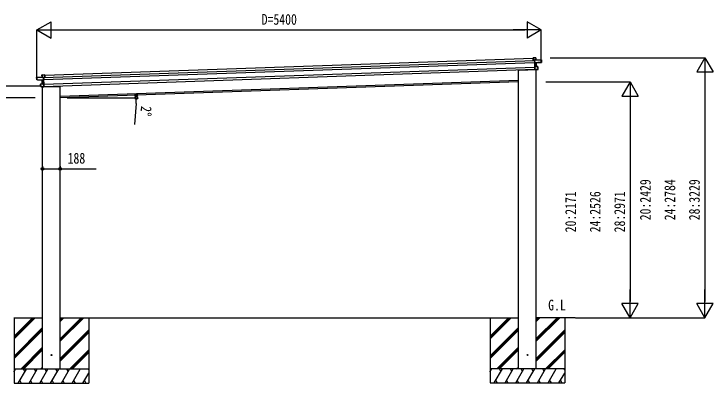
# Model space of a CAD drawing. Units: millimetres, scale not verified. Extents: x -14718 to 14718, y -10395 to 10395.
# Drawn here: x -10285 to -2801, y -5538 to -1583 of the extents above; entities that cross this region are included whole.
import ezdxf
from ezdxf.enums import TextEntityAlignment as Align

# ---------------------------------------------------------------- set-up
doc = ezdxf.new("R2010")
doc.units = ezdxf.units.MM
doc.header["$LTSCALE"] = 50
for name, color, linetype in [('0-2_USER1', 3, 'Continuous'), ('0-4_YKK_13', 4, 'Continuous'), ('0-5_YKK_A1', 4, 'Continuous'), ('0-6_YKK_D', 6, 'Continuous')]:
    doc.layers.add(name, color=color, linetype=linetype)
doc.styles.add('ＭＳ ゴシック', font='')
doc.styles.get('ＭＳ ゴシック').set_extended_font_data('MS Gothic')

msp = doc.modelspace()

# ---------------------------------------------------------------- linework, layer by layer
at = {"layer": '0-4_YKK_13'}
for p, q in [((-4726.98, -2053.94), (-4726.19, -2053.08)), ((-4726.98, -2053.94), (-4726.09, -2079.42)), ((-4726.09, -2079.42), (-4725.15, -2079.39)), ((-4725.15, -2079.39), (-4726.06, -2053.41)), ((-4697.54, -2051.91), (-4726.02, -2052.91)), ((-4711.6, -2078.92), (-4725.15, -2079.39)), ((-4711.23, -2076.2), (-4711.68, -2076.68)), ((-4711.68, -2076.68), (-4711.66, -2077.42)), ((-4711.66, -2077.42), (-4710.86, -2076.56)), ((-4711.66, -2077.42), (-4710.7, -2104.79)), ((-4709.73, -2105.66), (-4710.73, -2076.89)), ((-4638.74, -2073.87), (-4710.48, -2076.38)), ((-4697.49, -2052.41), (-4697.02, -2052.39)), ((-4696.22, -2075.38), (-4697.02, -2052.39)), ((-4696.69, -2075.4), (-4696.22, -2075.38)), ((-4638.22, -2074.35), (-4638.69, -2074.37)), ((-4637.45, -2096.34), (-4638.22, -2074.35)), ((-4709.73, -2105.66), (-4710.7, -2104.79)), ((-4710.7, -2104.79), (-4710.61, -2107.4)), ((-4709.64, -2108.26), (-4710.61, -2107.4)), ((-4710.61, -2107.4), (-4709.21, -2147.33)), ((-4709.64, -2108.24), (-4709.73, -2105.66)), ((-4695.09, -2106.88), (-4709.64, -2108.24)), ((-4709.64, -2108.26), (-4709.17, -2108.7)), ((-4708.32, -2145.85), (-4709.64, -2108.26)), ((-4708.44, -2146.5), (-4709.21, -2147.33)), ((-4709.21, -2147.33), (-4708.13, -2178.41)), ((-4709.17, -2108.7), (-4695.07, -2107.38)), ((-4693.71, -2146.24), (-4708.32, -2145.85)), ((-4708.17, -2146.21), (-4708.31, -2146.35)), ((-4676.17, -2147.19), (-4708.31, -2146.35)), ((-4707.17, -2178.82), (-4708.29, -2146.85)), ((-4695.07, -2107.38), (-4693.71, -2146.24)), ((-4693.24, -2146.28), (-4694.6, -2107.33)), ((-4694.27, -2106.83), (-4637.74, -2101.38)), ((-4676.15, -2147.69), (-4675.68, -2147.68)), ((-4674.79, -2173.19), (-4675.68, -2147.68)), ((-4637.92, -2096.36), (-4645.45, -2096.62)), ((-4645.34, -2099.64), (-4645.45, -2096.62)), ((-4637.92, -2096.36), (-4637.45, -2096.34)), ((-4637.82, -2099.28), (-4637.74, -2101.38)), ((-4637.37, -2098.77), (-4637.45, -2096.34)), ((-4637.29, -2100.87), (-4637.37, -2098.77)), ((-9985.09, -2237.04), (-9985.56, -2237.06)), ((-9984.76, -2260.05), (-9985.56, -2237.06)), ((-9985.08, -2236.54), (-9956.6, -2235.55)), ((-9955.61, -2262.03), (-9956.52, -2236.05)), ((-9955.56, -2236.51), (-9956.42, -2235.72)), ((-9955.56, -2236.51), (-9954.67, -2262)), ((-4882.76, -2181.66), (-4882.32, -2183.28)), ((-4692.27, -2180.52), (-4877.33, -2186.94)), ((-4707.3, -2179.18), (-4708.13, -2178.41)), ((-4682.68, -2176.46), (-4707.17, -2178.82)), ((-4693.64, -2178.01), (-4693.28, -2180.55)), ((-4692.64, -2177.92), (-4692.27, -2180.52)), ((-4675.26, -2173.21), (-4682.79, -2173.47)), ((-4682.68, -2176.46), (-4682.79, -2173.47)), ((-4682.66, -2176.96), (-4675.15, -2176.23)), ((-4675.26, -2173.21), (-4674.79, -2173.19)), ((-4674.7, -2175.72), (-4674.79, -2173.19)), ((-10042.69, -2263.07), (-10042.22, -2263.05)), ((-10041.92, -2285.06), (-10042.69, -2263.07)), ((-10042.21, -2262.55), (-9970.46, -2260.05)), ((-10041.45, -2285.04), (-10041.92, -2285.06)), ((-10041.84, -2287.49), (-10041.92, -2285.06)), ((-10041.76, -2289.58), (-10041.84, -2287.49)), ((-10041.45, -2285.04), (-10033.93, -2284.78)), ((-10041.35, -2287.97), (-10041.28, -2290.07)), ((-9984.51, -2291.55), (-10041.28, -2290.07)), ((-10033.82, -2287.79), (-10033.93, -2284.78)), ((-9984.29, -2260.03), (-9984.76, -2260.05)), ((-9982.78, -2330.98), (-9984.14, -2292.03)), ((-9983.69, -2291.55), (-9969.08, -2291.9)), ((-9969.51, -2292.38), (-9983.67, -2292.05)), ((-9983.67, -2292.05), (-9982.31, -2330.91)), ((-9969.17, -2289.32), (-9970.17, -2260.54)), ((-9969.22, -2261.01), (-9970.07, -2260.21)), ((-9969.73, -2259.82), (-9969.24, -2260.27)), ((-9969.08, -2291.92), (-9969.51, -2292.38)), ((-9969.24, -2260.27), (-9969.22, -2261.01)), ((-9969.22, -2261.01), (-9968.26, -2288.38)), ((-9969.17, -2289.32), (-9968.26, -2288.38)), ((-9969.08, -2291.9), (-9969.17, -2289.32)), ((-9969.16, -2262.5), (-9955.61, -2262.03)), ((-9969.08, -2291.92), (-9968.17, -2290.98)), ((-9967.77, -2329.51), (-9969.08, -2291.92)), ((-9968.26, -2288.38), (-9968.17, -2290.98)), ((-9968.17, -2290.98), (-9966.77, -2330.91)), ((-9954.67, -2262), (-9955.61, -2262.03)), ((-9999.73, -2333.59), (-10000.2, -2333.6)), ((-9999.31, -2359.12), (-10000.2, -2333.6)), ((-9999.75, -2333.09), (-9967.75, -2330)), ((-9998.84, -2359.1), (-9999.31, -2359.12)), ((-9999.22, -2361.64), (-9999.31, -2359.12)), ((-9998.84, -2359.1), (-9991.31, -2358.84)), ((-9991.19, -2362.32), (-9998.73, -2362.13)), ((-9991.21, -2361.82), (-9991.31, -2358.84)), ((-9991.21, -2361.82), (-9966.62, -2362.47)), ((-9982.31, -2330.91), (-9967.77, -2329.51)), ((-9980.81, -2365.2), (-9795.74, -2358.69)), ((-9980.73, -2364.05), (-9980.81, -2365.2)), ((-9979.73, -2364.07), (-9979.8, -2365.16)), ((-9967.89, -2329.87), (-9967.75, -2330)), ((-9966.62, -2362.47), (-9967.73, -2330.5)), ((-9967.61, -2330.14), (-9966.77, -2330.91)), ((-9966.77, -2330.91), (-9965.69, -2361.99)), ((-9966.46, -2362.83), (-9965.69, -2361.99)), ((-9790.68, -2353.05), (-9791.01, -2354.69))]:
    msp.add_line(p, q, dxfattribs=at)
for points in [[(-4726.02, -2052.91), (-4726.03, -2052.92), (-4726.06, -2052.95), (-4726.12, -2053.01), (-4726.19, -2053.08)], [(-4726.06, -2053.41), (-4697.49, -2052.41), (-4696.69, -2075.4), (-4710.53, -2075.88)], [(-4710.73, -2076.89), (-4638.69, -2074.37), (-4637.92, -2096.36)], [(-4645.34, -2099.64), (-4709.73, -2105.66), (-4709.73, -2105.66)], [(-4708.31, -2146.35), (-4708.31, -2146.36), (-4708.34, -2146.39), (-4708.38, -2146.43), (-4708.44, -2146.5)], [(-4708.29, -2146.85), (-4676.15, -2147.69), (-4675.26, -2173.21)], [(-4694.66, -2107.34), (-4694.63, -2107.33), (-4694.61, -2107.33), (-4694.6, -2107.33)], [(-4694.27, -2106.83), (-4694.27, -2106.83), (-4694.28, -2106.83)], [(-4693.71, -2146.24), (-4693.62, -2146.24), (-4693.53, -2146.25), (-4693.45, -2146.26), (-4693.38, -2146.27), (-4693.32, -2146.27), (-4693.28, -2146.27), (-4693.25, -2146.28), (-4693.24, -2146.28)], [(-4645.34, -2099.64), (-4645.33, -2100.01), (-4637.82, -2099.28)], [(-9956.52, -2236.05), (-9985.09, -2237.04), (-9984.29, -2260.03), (-9970.44, -2259.55)], [(-9956.6, -2235.55), (-9956.58, -2235.56), (-9956.55, -2235.59), (-9956.49, -2235.65), (-9956.42, -2235.72)], [(-4707.3, -2179.18), (-4707.24, -2179.24), (-4707.19, -2179.28), (-4707.16, -2179.31), (-4707.15, -2179.32)], [(-4707.15, -2179.32), (-4682.66, -2176.96), (-4682.68, -2176.46)], [(-9970.17, -2260.54), (-10042.22, -2263.05), (-10041.45, -2285.04)], [(-10033.82, -2287.79), (-10033.81, -2288.17), (-10041.35, -2287.97)], [(-10033.82, -2287.79), (-9969.17, -2289.32), (-9969.17, -2289.32)], [(-9984.51, -2291.55), (-9984.5, -2291.55), (-9984.5, -2291.55)], [(-9984.08, -2292.04), (-9984.11, -2292.03), (-9984.13, -2292.03), (-9984.14, -2292.03)], [(-9967.73, -2330.5), (-9999.73, -2333.59), (-9998.84, -2359.1)], [(-9966.6, -2362.97), (-9991.19, -2362.32), (-9991.21, -2361.82)], [(-9982.31, -2330.91), (-9982.41, -2330.92), (-9982.5, -2330.94), (-9982.58, -2330.95), (-9982.65, -2330.96), (-9982.7, -2330.97), (-9982.75, -2330.98), (-9982.77, -2330.98), (-9982.78, -2330.98)], [(-9967.75, -2330), (-9967.74, -2330.01), (-9967.71, -2330.04), (-9967.67, -2330.08), (-9967.61, -2330.14)], [(-9966.46, -2362.83), (-9966.52, -2362.89), (-9966.56, -2362.93), (-9966.59, -2362.96), (-9966.6, -2362.97)]]:
    msp.add_lwpolyline(points, dxfattribs=at)
for centre in [(-9884.68, -5237.63), (-4789.01, -5237.25)]:
    msp.add_circle(centre, 5, dxfattribs=at)
for centre, radius, start, end in [((-4710.5, -2076.88), 1, 92, 137), ((-4709.03, -2074.04), 3.08, 224.50749, 234.22646), ((-4704.34, -2082.6), 8.88, 136.94482, 137.18495), ((-4710.47, -2076.88), 0.5, 92, 137), ((-4708.46, -2075.93), 2.08, 178.55929, 192.42625), ((-4697.52, -2052.41), 0.5, 2, 92), ((-4699.56, -2052.36), 2.07, 358.55048, 12.44867), ((-4694.61, -2075.45), 2.08, 178.55929, 192.42625), ((-4695.72, -2075.36), 0.5, 182, 272), ((-4638.72, -2074.37), 0.5, 2, 92), ((-4640.76, -2074.32), 2.08, 358.55929, 12.42625), ((-4692.81, -2107.05), 2.28, 175.72193, 188.26437), ((-4694.18, -2107.3), 0.483, 101.4924, 184.59913), ((-4694.1, -2107.31), 0.5, 95.5, 182), ((-4691.65, -2146.41), 2.07, 175.06677, 188.93323), ((-4692.74, -2146.26), 0.5, 182, 268.5), ((-4676.18, -2147.69), 0.5, 2, 88.5), ((-4678.21, -2147.52), 2.07, 355.06602, 8.93398), ((-4637.79, -2100.89), 0.5, 275.5, 2), ((-9985.06, -2237.04), 0.5, 92, 182), ((-9983.03, -2236.85), 2.07, 171.55133, 185.44952), ((-4877.5, -2181.94), 5, 195.5, 272), ((-4675.2, -2175.74), 0.5, 275.5, 2), ((-10042.19, -2263.05), 0.5, 92, 182), ((-10040.15, -2262.86), 2.08, 171.57375, 185.44071), ((-10041.26, -2289.57), 0.5, 182, 268.5), ((-9985.26, -2260.06), 0.5, 272, 2), ((-9984.64, -2292.05), 0.5, 2, 88.5), ((-9984.56, -2292.03), 0.483, 359.40087, 82.5076), ((-9986.35, -2260.23), 2.08, 351.57375, 5.44071), ((-9985.95, -2291.88), 2.28, 355.73562, 8.27807), ((-9972.51, -2259.74), 2.08, 351.57375, 5.44071), ((-9970.44, -2260.55), 0.5, 47, 92), ((-9970.41, -2260.55), 1, 47, 92), ((-9972.07, -2257.81), 3.08, 309.77354, 319.49251), ((-9976.15, -2266.68), 8.88, 46.81505, 47.05517), ((-9999.7, -2333.58), 0.5, 95.5, 182), ((-9997.69, -2333.26), 2.07, 175.06602, 188.93398), ((-9998.72, -2361.63), 0.5, 182, 268.5), ((-9983.28, -2331), 0.5, 275.5, 2), ((-9984.36, -2331.23), 2.07, 355.06677, 8.93323), ((-9795.91, -2353.69), 5, 272, 348.5)]:
    msp.add_arc(centre, radius, start, end, dxfattribs=at)
for centre, major_axis, ratio, start_param, end_param in [((-4726.53, -2053.42), (-0.017, 0.5), 0.944124, 4.712389, 5.4258501), ((-4711.2, -2076.9), (-0.017, 0.5), 0.944124, 4.712389, 5.4258501), ((-4709.15, -2108.7), (0.488, -0.456), 0.023136, 3.1647827, 4.6883), ((-4708.76, -2146.84), (-0.196, 0.467), 0.921944, 4.3224851, 5.1060198), ((-4707.85, -2145.86), (-0.196, 0.467), 0.921944, 1.1808924, 1.9644271), ((-4695.15, -2106.93), (0.997, 0.096), 0.043579, 0.511902, 1.5070393), ((-4695.1, -2107.43), (0.498, 0.079), 0.086186, 0.4914727, 1.4990874), ((-4695.15, -2106.93), (0.997, 0.096), 0.043579, 0.5090078, 0.511902), ((-4637.87, -2098.79), (0.017, -0.5), 0.999045, 0.0610283, 1.5707963), ((-9956.05, -2236.03), (-0.017, 0.5), 0.944124, 0.8573352, 1.5707963), ((-4707.64, -2178.86), (0.163, 0.48), 0.921944, 4.3187582, 5.1022929), ((-10041.34, -2287.47), (0.017, -0.5), 0.999045, 4.712389, 6.222157), ((-9983.63, -2291.6), (-1, 0.03), 0.043579, 4.776146, 5.7712833), ((-9983.63, -2291.6), (-1, 0.03), 0.043579, 5.7712833, 5.7741775), ((-9983.64, -2292.1), (-0.502, 0.044), 0.086186, 4.7840979, 5.7917126), ((-9969.7, -2260.52), (-0.017, 0.5), 0.944124, 0.8573352, 1.5707963), ((-9969.53, -2292.39), (-0.455, -0.489), 0.023136, 1.5948853, 3.1184026), ((-9968.24, -2329.55), (0.163, 0.48), 0.921944, 4.3187582, 5.1022929), ((-9967.26, -2330.46), (0.163, 0.48), 0.921944, 1.1771655, 1.9607002), ((-9966.14, -2362.48), (-0.196, 0.467), 0.921944, 1.1808924, 1.9644271)]:
    msp.add_ellipse(centre, major_axis=major_axis, ratio=ratio, start_param=start_param, end_param=end_param, dxfattribs=at)
at = {"layer": '0-5_YKK_A1'}
for p, q in [((-9969.07, -2265.22), (-4711.51, -2081.62)), ((-9955.45, -2239.73), (-4726.87, -2057.15)), ((-9968.37, -2285.21), (-4710.81, -2101.62)), ((-9966.63, -2335.18), (-4709.07, -2151.58)), ((-9965.79, -2359.17), (-4708.23, -2175.57)), ((-4882.76, -5387.25), (-4882.76, -2181.66)), ((-4694.76, -5387.25), (-4694.76, -2178.12)), ((-9790.68, -2462.62), (-4882.76, -2291.23)), ((-4882.76, -2311.24), (-9790.68, -2482.63)), ((-9978.93, -5387.63), (-9978.93, -2364.1)), ((-9790.93, -5387.63), (-9790.93, -2353.05)), ((-10285.68, -4837.63), (-9978.68, -4837.69)), ((-10284.68, -4837.63), (-10284.68, -5537.63)), ((-10284.68, -5064.26), (-10058.05, -4837.63)), ((-10284.68, -5035.98), (-10086.33, -4837.63)), ((-10284.68, -5050.12), (-10072.25, -4837.69)), ((-9790.68, -4837.69), (-4882.76, -4837.31)), ((-9790.68, -4878.63), (-9749.68, -4837.63)), ((-9790.68, -4864.49), (-9763.82, -4837.63)), ((-9790.68, -4850.35), (-9777.97, -4837.63)), ((-9790.68, -5090.76), (-9537.59, -4837.67)), ((-9790.68, -5076.62), (-9551.73, -4837.67)), ((-9790.68, -5062.48), (-9565.87, -4837.67)), ((-9484.68, -4837.63), (-9484.68, -5537.63)), ((-5188.76, -4837.25), (-5188.76, -5537.25)), ((-5188.76, -5063.88), (-4962.13, -4837.25)), ((-5188.76, -5035.6), (-4990.42, -4837.25)), ((-5188.76, -5049.74), (-4976.33, -4837.31)), ((-4694.76, -4878.25), (-4653.77, -4837.25)), ((-4694.76, -4864.11), (-4667.91, -4837.25)), ((-4694.76, -4849.96), (-4682.05, -4837.25)), ((-4694.76, -5090.38), (-4441.67, -4837.29)), ((-4694.76, -5076.24), (-4455.81, -4837.29)), ((-4694.76, -5062.1), (-4469.96, -4837.29)), ((-4276.13, -4837.31), (-4694.76, -4837.31)), ((-4388.76, -4837.25), (-4388.76, -5537.25)), ((-10284.68, -5248.11), (-9978.68, -4942.11)), ((-10284.68, -5262.25), (-9978.68, -4956.25)), ((-10284.68, -5276.39), (-9978.68, -4970.4)), ((-9790.68, -5274.61), (-9484.68, -4968.61)), ((-9790.68, -5288.75), (-9484.68, -4982.75)), ((-9790.68, -5302.89), (-9484.68, -4996.89)), ((-5188.76, -5247.73), (-4882.76, -4941.73)), ((-5188.76, -5261.87), (-4882.76, -4955.87)), ((-5188.76, -5276.01), (-4882.76, -4970.01)), ((-4694.76, -5274.23), (-4388.76, -4968.23)), ((-4694.76, -5288.37), (-4388.76, -4982.37)), ((-4694.76, -5302.51), (-4388.76, -4996.51)), ((-10212.07, -5387.63), (-9978.68, -5154.24)), ((-5116.16, -5387.25), (-4882.76, -5153.86)), ((-10197.93, -5387.63), (-9978.68, -5168.38)), ((-10183.79, -5387.63), (-9978.68, -5182.53)), ((-9691.57, -5387.63), (-9484.68, -5180.74)), ((-9677.43, -5387.63), (-9484.68, -5194.88)), ((-9663.29, -5387.63), (-9484.68, -5209.03)), ((-5102.01, -5387.25), (-4882.76, -5168)), ((-5087.87, -5387.25), (-4882.76, -5182.15)), ((-4595.66, -5387.25), (-4388.76, -5180.36)), ((-4581.51, -5387.25), (-4388.76, -5194.5)), ((-4567.37, -5387.25), (-4388.76, -5208.65)), ((-9484.68, -5387.63), (-10284.68, -5387.63)), ((-10284.68, -5416.57), (-10267.97, -5387.63)), ((-10239.1, -5537.63), (-10152.5, -5387.63)), ((-10167.5, -5413.61), (-10182.5, -5387.63)), ((-10123.63, -5537.63), (-10037.03, -5387.63)), ((-10052.03, -5413.61), (-10067.03, -5387.63)), ((-10008.16, -5537.63), (-9921.56, -5387.63)), ((-9999.94, -5387.63), (-9978.68, -5366.37)), ((-9936.56, -5413.61), (-9951.56, -5387.63)), ((-9892.69, -5537.63), (-9806.09, -5387.63)), ((-9821.09, -5413.61), (-9836.09, -5387.63)), ((-9777.22, -5537.63), (-9690.62, -5387.63)), ((-9705.62, -5413.61), (-9720.62, -5387.63)), ((-9661.75, -5537.63), (-9575.15, -5387.63)), ((-9484.68, -5396.29), (-9489.68, -5387.63)), ((-4388.76, -5387.25), (-5188.76, -5387.25)), ((-5188.76, -5416.19), (-5172.06, -5387.25)), ((-5143.19, -5537.25), (-5056.59, -5387.25)), ((-5071.59, -5413.23), (-5086.59, -5387.25)), ((-5027.72, -5537.25), (-4941.12, -5387.25)), ((-4956.12, -5413.23), (-4971.12, -5387.25)), ((-4912.25, -5537.25), (-4825.65, -5387.25)), ((-4904.02, -5387.25), (-4882.76, -5365.99)), ((-4840.65, -5413.23), (-4855.65, -5387.25)), ((-4796.78, -5537.25), (-4710.18, -5387.25)), ((-4725.18, -5413.23), (-4740.18, -5387.25)), ((-4681.31, -5537.25), (-4594.71, -5387.25)), ((-4609.71, -5413.23), (-4624.71, -5387.25)), ((-4565.84, -5537.25), (-4479.24, -5387.25)), ((-4388.76, -5395.91), (-4393.77, -5387.25)), ((-10282.97, -5413.61), (-10284.68, -5410.65)), ((-9546.28, -5537.63), (-9484.68, -5430.93)), ((-5187.06, -5413.23), (-5188.76, -5410.27)), ((-4450.37, -5537.25), (-4388.76, -5430.55)), ((-10284.68, -5537.63), (-9484.68, -5537.63)), ((-10224.1, -5511.65), (-10209.1, -5537.63)), ((-10108.63, -5511.65), (-10093.63, -5537.63)), ((-9993.16, -5511.65), (-9978.16, -5537.63)), ((-9877.69, -5511.65), (-9862.69, -5537.63)), ((-9762.22, -5511.65), (-9747.22, -5537.63)), ((-9646.75, -5511.65), (-9631.75, -5537.63)), ((-9531.28, -5511.65), (-9516.28, -5537.63)), ((-5188.76, -5537.25), (-4388.76, -5537.25)), ((-5128.19, -5511.27), (-5113.19, -5537.25)), ((-5012.72, -5511.27), (-4997.72, -5537.25)), ((-4897.25, -5511.27), (-4882.25, -5537.25)), ((-4781.78, -5511.27), (-4766.78, -5537.25)), ((-4666.31, -5511.27), (-4651.31, -5537.25)), ((-4550.84, -5511.27), (-4535.84, -5537.25)), ((-4435.37, -5511.27), (-4420.37, -5537.25))]:
    msp.add_line(p, q, dxfattribs=at)
at = {"layer": '0-6_YKK_D'}
for p, q in [((-10039.53, -1752.84), (-9887.98, -1665.34)), ((-9887.98, -1840.34), (-9887.98, -1665.34)), ((-4639.53, -1752.84), (-4791.09, -1665.34)), ((-4791.09, -1665.34), (-4791.09, -1840.34)), ((-10039.53, -2266.49), (-10039.53, -1751.84)), ((-10039.53, -1752.84), (-9887.98, -1840.34)), ((-10039.53, -1752.84), (-9736.42, -1752.84)), ((-9864.53, -1752.84), (-4814.53, -1752.84)), ((-4639.53, -1752.84), (-4942.64, -1752.84)), ((-4639.53, -1752.84), (-4791.09, -1840.34)), ((-4639.53, -2097.34), (-4639.53, -1751.84)), ((-4543.65, -2052.84), (-2887.76, -2052.84)), ((-2888.76, -2052.84), (-2976.26, -2204.39)), ((-2888.76, -2052.84), (-2801.26, -2204.39)), ((-2888.76, -2052.84), (-2888.76, -2355.95)), ((-2976.26, -2204.39), (-2801.26, -2204.39)), ((-2888.76, -2227.84), (-2888.76, -4662.31)), ((-4589.8, -2311.24), (-3687.76, -2311.24)), ((-3688.76, -2311.24), (-3776.26, -2462.8)), ((-3688.76, -2311.24), (-3601.26, -2462.8)), ((-3688.76, -2311.24), (-3688.76, -2614.35)), ((-9992.32, -2355.56), (-11385.68, -2355.56)), ((-3776.26, -2462.8), (-3601.26, -2462.8)), ((-10056.9, -2482.63), (-10585.68, -2482.63)), ((-9716.31, -2482.63), (-8974.77, -2482.63)), ((-8977.95, -2542.09), (-8994.35, -2766.29)), ((-3688.76, -2486.24), (-3688.76, -4662.31)), ((-9978.68, -3214.76), (-9978.68, -3242.01)), ((-9790.68, -3212.82), (-9790.68, -3242.01)), ((-3688.76, -4837.31), (-3688.76, -4534.2)), ((-2888.76, -4837.31), (-2888.76, -4534.2)), ((-3688.76, -4837.31), (-3776.26, -4685.75)), ((-3601.26, -4685.75), (-3776.26, -4685.75)), ((-3688.76, -4837.31), (-3601.26, -4685.75)), ((-2888.76, -4837.31), (-2976.26, -4685.75)), ((-2801.26, -4685.75), (-2976.26, -4685.75)), ((-2888.76, -4837.31), (-2801.26, -4685.75)), ((-4275.13, -4837.31), (-3687.76, -4837.31)), ((-4275.13, -4837.31), (-2887.76, -4837.31))]:
    msp.add_line(p, q, dxfattribs=at)
msp.add_lwpolyline([(-9978.68, -3241.01), (-9790.68, -3241.01), (-9405.58, -3241.01)], dxfattribs=at)
for centre in [(-8976.27, -2454.19), (-8975.77, -2482.63), (-9978.68, -3241.01), (-9790.68, -3241.01)]:
    msp.add_circle(centre, 14.88, dxfattribs=at)
for start, end in [(360, 2), (355.81564, 360)]:
    msp.add_arc((-9790.68, -2482.63), 814.91, start, end, dxfattribs=at)

# ---------------------------------------------------------------- texts
at = {"layer": '0-2_USER1', "style": 'ＭＳ ゴシック', "width": 0.8}
msp.add_text('G.L', height=115.5, dxfattribs=at).set_placement((-4565.87, -4794.37), align=Align.BOTTOM_LEFT)
at = {"layer": '0-6_YKK_D', "style": 'ＭＳ ゴシック', "width": 0.8}
for s, p in [('D=5400', (-7633.53, -1732.84)), ('188', (-9711.18, -3221.01))]:
    msp.add_text(s, height=115.5, dxfattribs=at).set_placement(p, align=Align.BOTTOM_LEFT)
for s, rotation, p in [('2°', 265.816, (-8959.46, -2563.5)), ('20:2429', 90, (-3433.76, -3793.67)), ('24:2784', 90, (-3171.26, -3793.67)), ('28:3229', 90, (-2908.76, -3793.67)), ('20:2171', 90, (-4233.76, -3922.88)), ('24:2526', 90, (-3971.26, -3922.88)), ('28:2971', 90, (-3708.76, -3922.88))]:
    msp.add_text(s, height=115.5, rotation=rotation, dxfattribs=at).set_placement(p, align=Align.BOTTOM_LEFT)

doc.saveas('drawing.dxf')
